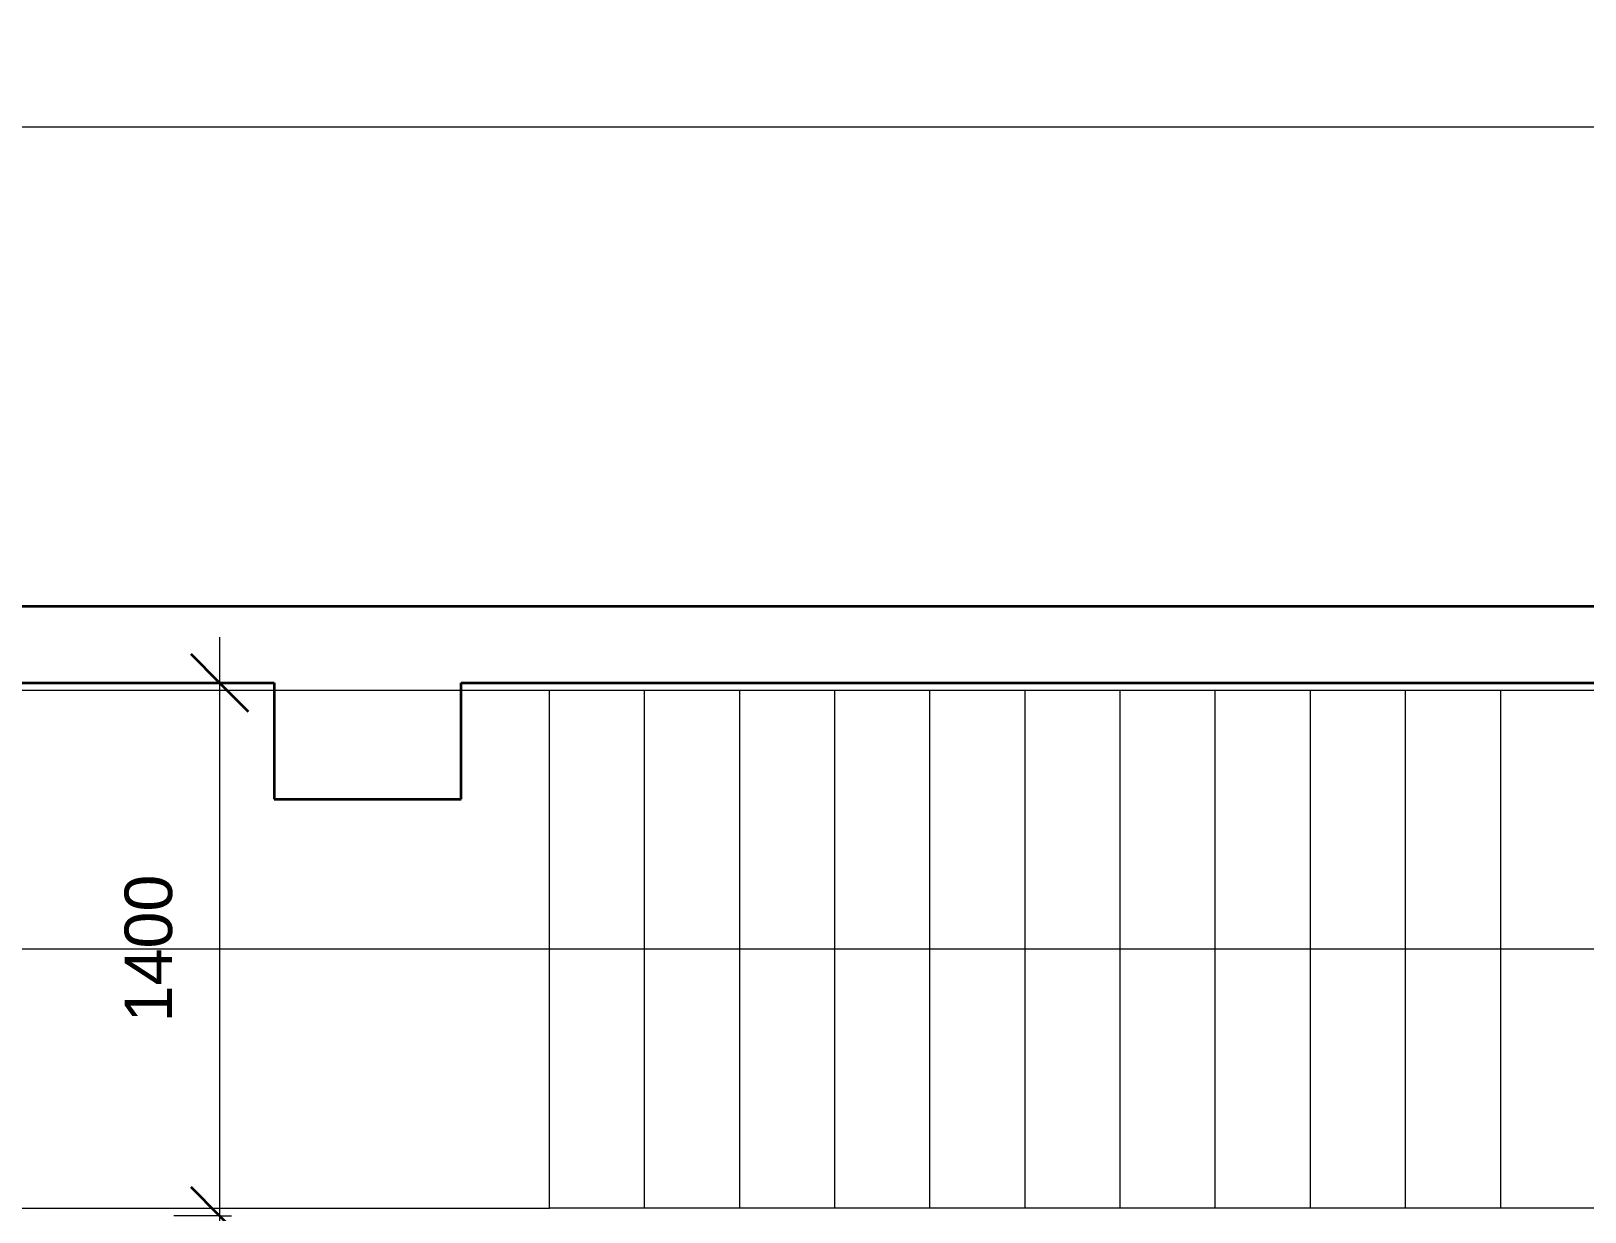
# Model space of a CAD drawing. Header units: millimetres. Extents: x -21672 to 8019, y 3751 to 17279.
# Drawn here: x -6917 to -2833, y 14176 to 17279 of the extents above; entities that cross this region are included whole.
import ezdxf

# ---------------------------------------------------------------- set-up
doc = ezdxf.new("R2010")
doc.units = ezdxf.units.MM
doc.linetypes.add('Overhead', pattern=[3.96875, 2.38125, -1.5875])
for name, color, linetype, lineweight in [('A-ANNO-DIMS', 211, 'Continuous', 9), ('A-ANNO-DIMS-50', 211, 'Continuous', 9), ('A-WALL', 113, 'Continuous', 18), ('S-STRS', 31, 'Continuous', 18), ('S-STRS-ANNO', 31, 'Continuous', 18)]:
    doc.layers.add(name, color=color, linetype=linetype, lineweight=lineweight)
doc.styles.add('Arial', font='arial.ttf', dxfattribs={"height": 125})
doc.dimstyles.new('Diagonal_-_2_5mm_Arial', dxfattribs={"dimscale": 304.8, "dimtxt": 127.532425, "dimasz": 0.492126, "dimexe": 0.393701, "dimexo": 0.246063, "dimgap": 0.287073, "dimtad": 1, "dimdec": 0, "dimzin": 0, "dimdsep": 46, "dimtxsty": 'Arial', "dimblk1": 'OBLIQUE', "dimblk2": 'OBLIQUE', "dimsah": 1, "dimcen": 0.09, "dimdle": 0.393701, "dimazin": 0, "dimtfac": 1, "dimtdec": 4, "dimtix": 1, "dimtmove": 0, "dimatfit": 3, "dimfxl": 1, "dimtvp": 1, "dimtolj": 1, "dimtzin": 0, "dimarcsym": 2})

# ---------------------------------------------------------------- blocks, each defined once
blk = doc.blocks.new('DIMBLOCK50-Level 2')
at = {"layer": 'A-ANNO-DIMS-50'}
for p, q in [((-6421.5, 15686.5), (-6421.5, 14046.3)), ((-6421.5, 15566.5), (-6541.5, 15566.5)), ((-6421.5, 15566.5), (-6390.5, 15566.5)), ((-6421.5, 14166.3), (-6541.5, 14166.3)), ((-6421.5, 14166.3), (-6390.5, 14166.3))]:
    blk.add_line(p, q, dxfattribs=at)
at = {"layer": 'A-ANNO-DIMS-50', "lineweight": 35}
for p, q in [((-6421.5, 15566.5), (-6496.5, 15641.5)), ((-6421.5, 15566.5), (-6346.5, 15491.5)), ((-6421.5, 14166.3), (-6496.5, 14241.3)), ((-6421.5, 14166.3), (-6346.5, 14091.3))]:
    blk.add_line(p, q, dxfattribs=at)
at = {"layer": 'A-ANNO-DIMS-50', "color": 0, "insert": (-6671.3, 14674.1), "char_height": 125, "width": 461.471, "attachment_point": 1, "rotation": 90, "line_spacing_factor": 0.941778, "style": 'Arial'}
blk.add_mtext('1400', dxfattribs=at)
blk = doc.blocks.new('_Oblique')
at = {"color": 0, "linetype": 'ByBlock', "lineweight": -2}
blk.add_line((-0.5, -0.5), (0.5, 0.5), dxfattribs=at)
blk = doc.blocks.new('DIMBLOCK69-Level 2')
at = {"layer": 'A-ANNO-DIMS-50'}
for p, q in [((-20502.9, 17027.1), (-20502.9, 17147.1)), ((818.6, 17027.1), (818.6, 17147.1)), ((-20622.9, 17027.1), (938.6, 17027.1)), ((-20502.9, 17027.1), (-20502.9, 11836.4)), ((818.6, 17027.1), (818.6, 15341.5))]:
    blk.add_line(p, q, dxfattribs=at)
at = {"layer": 'A-ANNO-DIMS-50', "lineweight": 35}
for p, q in [((-20502.9, 17027.1), (-20427.9, 17102.1)), ((818.6, 17027.1), (893.6, 17102.1)), ((-20502.9, 17027.1), (-20577.9, 16952.1)), ((818.6, 17027.1), (743.6, 16952.1))]:
    blk.add_line(p, q, dxfattribs=at)
at = {"layer": 'A-ANNO-DIMS-50', "color": 0, "insert": (-10082.5, 17276.8), "char_height": 125, "width": 576.839, "attachment_point": 1, "line_spacing_factor": 0.941778, "style": 'Arial'}
blk.add_mtext('21322', dxfattribs=at)

msp = doc.modelspace()

# ---------------------------------------------------------------- linework, layer by layer
at = {"layer": 'A-WALL', "lineweight": 35}
for p, q in [((3898.6, 15766.5), (-20707.6, 15766.5)), ((-9317.1, 15566.5), (-6278.4, 15566.5)), ((-6278.4, 15566.5), (-6278.4, 15260.5)), ((-5786.4, 15566.5), (-2281.4, 15566.5)), ((-5786.4, 15260.5), (-5786.4, 15566.5)), ((-6278.4, 15260.5), (-5786.4, 15260.5))]:
    msp.add_line(p, q, dxfattribs=at)
at = {"layer": 'A-WALL'}
for p, q in [((-6278.4, 15260.5), (-6278.4, 15566.5)), ((-5786.4, 15566.5), (-5786.4, 15260.5)), ((-5786.4, 15260.5), (-6278.4, 15260.5))]:
    msp.add_line(p, q, dxfattribs=at)
at = {"layer": 'S-STRS'}
for p, q in [((-5554.6, 15546.5), (-7254.6, 15546.5)), ((-5554.6, 14186.3), (-5554.6, 15546.5)), ((-5304.6, 15546.5), (-5554.6, 15546.5)), ((-5054.6, 15546.5), (-5304.6, 15546.5)), ((-5304.6, 14186.3), (-5304.6, 15546.5)), ((-4804.6, 15546.5), (-5054.6, 15546.5)), ((-5054.6, 14186.3), (-5054.6, 15546.5)), ((-4554.6, 15546.5), (-4804.6, 15546.5)), ((-4804.6, 14186.3), (-4804.6, 15546.5)), ((-4304.6, 15546.5), (-4554.6, 15546.5)), ((-4554.6, 14186.3), (-4554.6, 15546.5)), ((-4054.6, 15546.5), (-4304.6, 15546.5)), ((-4304.6, 14186.3), (-4304.6, 15546.5)), ((-3804.6, 15546.5), (-4054.6, 15546.5)), ((-4054.6, 14186.3), (-4054.6, 15546.5)), ((-3554.6, 15546.5), (-3804.6, 15546.5)), ((-3804.6, 14186.3), (-3804.6, 15546.5)), ((-3304.6, 15546.5), (-3554.6, 15546.5)), ((-3554.6, 14186.3), (-3554.6, 15546.5)), ((-3054.6, 15546.5), (-3304.6, 15546.5)), ((-3304.6, 14186.3), (-3304.6, 15546.5)), ((-2804.6, 15546.5), (-3054.6, 15546.5)), ((-3054.6, 14186.3), (-3054.6, 15546.5)), ((-7254.6, 14186.3), (-5554.6, 14186.3)), ((-5304.6, 14186.3), (-5554.6, 14186.3)), ((-5054.6, 14186.3), (-5304.6, 14186.3)), ((-4804.6, 14186.3), (-5054.6, 14186.3)), ((-4554.6, 14186.3), (-4804.6, 14186.3)), ((-4304.6, 14186.3), (-4554.6, 14186.3)), ((-4054.6, 14186.3), (-4304.6, 14186.3)), ((-3804.6, 14186.3), (-4054.6, 14186.3)), ((-3554.6, 14186.3), (-3804.6, 14186.3)), ((-3304.6, 14186.3), (-3554.6, 14186.3)), ((-3054.6, 14186.3), (-3304.6, 14186.3)), ((-2804.6, 14186.3), (-3054.6, 14186.3))]:
    msp.add_line(p, q, dxfattribs=at)
at = {"layer": 'S-STRS', "linetype": 'Overhead'}
for p, q in [((-5554.6, 14186.3), (-5554.6, 15546.5)), ((-5304.6, 14186.3), (-5304.6, 15546.5)), ((-5054.6, 14186.3), (-5054.6, 15546.5)), ((-4804.6, 14186.3), (-4804.6, 15546.5)), ((-4554.6, 14186.3), (-4554.6, 15546.5)), ((-4304.6, 14186.3), (-4304.6, 15546.5)), ((-4054.6, 14186.3), (-4054.6, 15546.5)), ((-3804.6, 14186.3), (-3804.6, 15546.5)), ((-3554.6, 14186.3), (-3554.6, 15546.5)), ((-3304.6, 14186.3), (-3304.6, 15546.5)), ((-3054.6, 14186.3), (-3054.6, 15546.5))]:
    msp.add_line(p, q, dxfattribs=at)
at = {"layer": 'S-STRS-ANNO'}
for p, q in [((-5554.6, 14866.4), (-7254.6, 14866.4)), ((-5304.6, 14866.4), (-5554.6, 14866.4)), ((-5054.6, 14866.4), (-5304.6, 14866.4)), ((-4804.6, 14866.4), (-5054.6, 14866.4)), ((-4554.6, 14866.4), (-4804.6, 14866.4)), ((-4304.6, 14866.4), (-4554.6, 14866.4)), ((-4054.6, 14866.4), (-4304.6, 14866.4)), ((-3804.6, 14866.4), (-4054.6, 14866.4)), ((-3554.6, 14866.4), (-3804.6, 14866.4)), ((-3304.6, 14866.4), (-3554.6, 14866.4)), ((-3054.6, 14866.4), (-3304.6, 14866.4)), ((-2804.6, 14866.4), (-3054.6, 14866.4))]:
    msp.add_line(p, q, dxfattribs=at)

# ---------------------------------------------------------------- dimensions: what is measured, and where the dimension line sits
at = {"layer": 'A-ANNO-DIMS'}
dim = msp.add_linear_dim(base=(818.6039, 17027.0619), p1=(-20502.8962, 11761.3583), p2=(818.6039, 15266.468), dimstyle='Diagonal_-_2_5mm_Arial', override={"dimpost": '<>', "dimfxl": 21607.687495}, dxfattribs=at)
dim.commit()
dim.dimension.update_dxf_attribs({"geometry": 'DIMBLOCK69-Level 2', "text_midpoint": (-9842.1461, 17178.4262)})
dim = msp.add_linear_dim(base=(-6421.5, 14166.3), p1=(-6315.5, 15566.5), p2=(-6315.5, 14166.3), angle=90, dimstyle='Diagonal_-_2_5mm_Arial', override={"dimpost": '<>', "dimfxl": 1400.125}, dxfattribs=at)
dim.commit()
dim.dimension.update_dxf_attribs({"geometry": 'DIMBLOCK50-Level 2', "text_midpoint": (-6572.9, 14866.4)})

doc.saveas('drawing.dxf')
